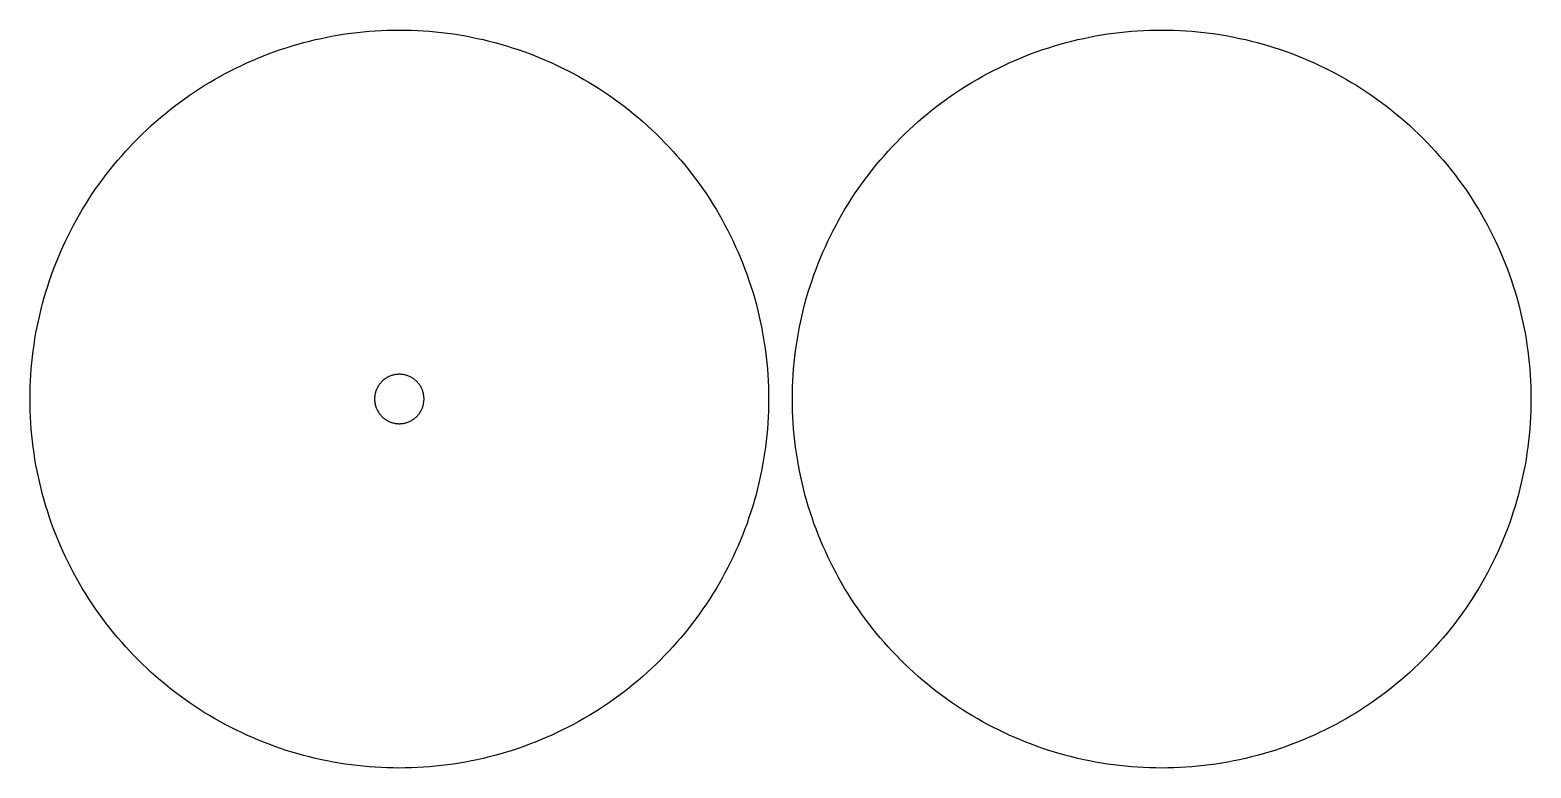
# Model space of a CAD drawing. Header units: millimetres. Extents: x 0 to 411, y 14 to 280.
# Drawn here: x 0 to 252, y 14.5 to 138.5 of the extents above; entities that cross this region are included whole.
import ezdxf

# ---------------------------------------------------------------- set-up
doc = ezdxf.new("R2010")
doc.units = ezdxf.units.MM
doc.layers.add('CUT', color=1, linetype='Continuous')

msp = doc.modelspace()

# ---------------------------------------------------------------- linework, layer by layer
at = {"layer": 'CUT'}
for points in [[(123.99, 75.48), (123.97, 74.46), (123.93, 73.45), (123.87, 72.44), (123.79, 71.43), (123.7, 70.41), (123.59, 69.41), (123.47, 68.4), (123.33, 67.39), (123.17, 66.39), (123, 65.39), (122.81, 64.4), (122.6, 63.4), (122.38, 62.41), (122.14, 61.43), (121.89, 60.44), (121.62, 59.47), (121.33, 58.49), (121.03, 57.53), (120.71, 56.56), (120.38, 55.6), (120.03, 54.65), (119.66, 53.71), (119.28, 52.77), (118.88, 51.83), (118.47, 50.9), (118.05, 49.98), (117.61, 49.07), (117.15, 48.16), (116.68, 47.27), (116.19, 46.37), (115.69, 45.49), (115.18, 44.62), (114.65, 43.75), (114.11, 42.89), (113.55, 42.05), (112.98, 41.21), (112.4, 40.38), (111.8, 39.56), (111.19, 38.75), (110.56, 37.95), (109.93, 37.16), (109.28, 36.38), (108.61, 35.61), (107.94, 34.86), (107.25, 34.11), (106.55, 33.37), (105.84, 32.65), (105.12, 31.94), (104.38, 31.24), (103.64, 30.55), (102.88, 29.88), (102.11, 29.22), (101.33, 28.57), (100.54, 27.93), (99.74, 27.3), (98.93, 26.69), (98.11, 26.1), (97.28, 25.51), (96.45, 24.94), (95.6, 24.38), (94.74, 23.84), (93.87, 23.31), (93, 22.8), (92.12, 22.3), (91.23, 21.81), (90.33, 21.34), (89.42, 20.89), (88.51, 20.44), (87.59, 20.02), (86.66, 19.61), (85.73, 19.21), (84.79, 18.83), (83.84, 18.47), (82.89, 18.12), (81.93, 17.78), (80.97, 17.46), (80, 17.16), (79.02, 16.87), (78.05, 16.6), (77.06, 16.35), (76.08, 16.11), (75.09, 15.89), (74.1, 15.68), (73.1, 15.49), (72.1, 15.32), (71.1, 15.16), (70.09, 15.02), (69.09, 14.9), (68.08, 14.79), (67.07, 14.7), (66.05, 14.62), (65.04, 14.57), (64.03, 14.52), (63.01, 14.5), (62, 14.49), (60.99, 14.5), (59.97, 14.52), (58.96, 14.57), (57.95, 14.62), (56.93, 14.7), (55.92, 14.79), (54.91, 14.9), (53.91, 15.02), (52.9, 15.16), (51.9, 15.32), (50.9, 15.49), (49.9, 15.68), (48.91, 15.89), (47.92, 16.11), (46.94, 16.35), (45.95, 16.6), (44.98, 16.87), (44, 17.16), (43.03, 17.46), (42.07, 17.78), (41.11, 18.12), (40.16, 18.47), (39.21, 18.83), (38.27, 19.21), (37.34, 19.61), (36.41, 20.02), (35.49, 20.44), (34.58, 20.89), (33.67, 21.34), (32.77, 21.81), (31.88, 22.3), (31, 22.8), (30.13, 23.31), (29.26, 23.84), (28.4, 24.38), (27.55, 24.94), (26.72, 25.51), (25.89, 26.1), (25.07, 26.69), (24.26, 27.3), (23.46, 27.93), (22.67, 28.57), (21.89, 29.22), (21.12, 29.88), (20.36, 30.55), (19.62, 31.24), (18.88, 31.94), (18.16, 32.65), (17.45, 33.37), (16.75, 34.11), (16.06, 34.86), (15.39, 35.61), (14.72, 36.38), (14.07, 37.16), (13.44, 37.95), (12.81, 38.75), (12.2, 39.56), (11.6, 40.38), (11.02, 41.21), (10.45, 42.05), (9.89, 42.89), (9.35, 43.75), (8.82, 44.62), (8.31, 45.49), (7.81, 46.37), (7.32, 47.27), (6.85, 48.16), (6.39, 49.07), (5.95, 49.98), (5.53, 50.9), (5.12, 51.83), (4.72, 52.77), (4.34, 53.71), (3.97, 54.65), (3.62, 55.6), (3.29, 56.56), (2.97, 57.53), (2.67, 58.49), (2.38, 59.47), (2.11, 60.44), (1.86, 61.43), (1.62, 62.41), (1.4, 63.4), (1.19, 64.4), (1, 65.39), (0.83, 66.39), (0.67, 67.39), (0.53, 68.4), (0.41, 69.41), (0.3, 70.41), (0.21, 71.43), (0.13, 72.44), (0.07, 73.45), (0.03, 74.46), (0.01, 75.48), (0, 76.49), (0.01, 77.51), (0.03, 78.52), (0.07, 79.53), (0.13, 80.55), (0.21, 81.56), (0.3, 82.57), (0.41, 83.58), (0.53, 84.58), (0.67, 85.59), (0.83, 86.59), (1, 87.59), (1.19, 88.59), (1.4, 89.58), (1.62, 90.57), (1.86, 91.56), (2.11, 92.54), (2.38, 93.52), (2.67, 94.49), (2.97, 95.46), (3.29, 96.42), (3.62, 97.38), (3.97, 98.33), (4.34, 99.28), (4.72, 100.22), (5.12, 101.15), (5.53, 102.08), (5.95, 103), (6.39, 103.91), (6.85, 104.82), (7.32, 105.72), (7.81, 106.61), (8.31, 107.49), (8.82, 108.37), (9.35, 109.23), (9.89, 110.09), (10.45, 110.94), (11.02, 111.78), (11.6, 112.61), (12.2, 113.43), (12.81, 114.23), (13.44, 115.03), (14.07, 115.82), (14.72, 116.6), (15.39, 117.37), (16.06, 118.13), (16.75, 118.87), (17.45, 119.61), (18.16, 120.33), (18.88, 121.04), (19.62, 121.74), (20.36, 122.43), (21.12, 123.11), (21.89, 123.77), (22.67, 124.42), (23.46, 125.06), (24.26, 125.68), (25.07, 126.29), (25.89, 126.89), (26.72, 127.47), (27.55, 128.04), (28.4, 128.6), (29.26, 129.14), (30.13, 129.67), (31, 130.19), (31.88, 130.69), (32.77, 131.17), (33.67, 131.64), (34.58, 132.1), (35.49, 132.54), (36.41, 132.97), (37.34, 133.38), (38.27, 133.77), (39.21, 134.15), (40.16, 134.52), (41.11, 134.87), (42.07, 135.2), (43.03, 135.52), (44, 135.82), (44.98, 136.11), (45.95, 136.38), (46.94, 136.63), (47.92, 136.87), (48.91, 137.09), (49.9, 137.3), (50.9, 137.49), (51.9, 137.66), (52.9, 137.82), (53.91, 137.96), (54.91, 138.09), (55.92, 138.19), (56.93, 138.28), (57.95, 138.36), (58.96, 138.42), (59.97, 138.46), (60.99, 138.48), (62, 138.49), (63.01, 138.48), (64.03, 138.46), (65.04, 138.42), (66.05, 138.36), (67.07, 138.28), (68.08, 138.19), (69.09, 138.09), (70.09, 137.96), (71.1, 137.82), (72.1, 137.66), (73.1, 137.49), (74.1, 137.3), (75.09, 137.09), (76.08, 136.87), (77.06, 136.63), (78.05, 136.38), (79.02, 136.11), (80, 135.82), (80.97, 135.52), (81.93, 135.2), (82.89, 134.87), (83.84, 134.52), (84.79, 134.15), (85.73, 133.77), (86.66, 133.38), (87.59, 132.97), (88.51, 132.54), (89.42, 132.1), (90.33, 131.64), (91.23, 131.17), (92.12, 130.69), (93, 130.19), (93.87, 129.67), (94.74, 129.14), (95.6, 128.6), (96.45, 128.04), (97.28, 127.47), (98.11, 126.89), (98.93, 126.29), (99.74, 125.68), (100.54, 125.06), (101.33, 124.42), (102.11, 123.77), (102.88, 123.11), (103.64, 122.43), (104.38, 121.74), (105.12, 121.04), (105.84, 120.33), (106.55, 119.61), (107.25, 118.87), (107.94, 118.13), (108.61, 117.37), (109.28, 116.6), (109.93, 115.82), (110.56, 115.03), (111.19, 114.23), (111.8, 113.43), (112.4, 112.61), (112.98, 111.78), (113.55, 110.94), (114.11, 110.09), (114.65, 109.23), (115.18, 108.37), (115.69, 107.49), (116.19, 106.61), (116.68, 105.72), (117.15, 104.82), (117.61, 103.91), (118.05, 103), (118.47, 102.08), (118.88, 101.15), (119.28, 100.22), (119.66, 99.28), (120.03, 98.33), (120.38, 97.38), (120.71, 96.42), (121.03, 95.46), (121.33, 94.49), (121.62, 93.52), (121.89, 92.54), (122.14, 91.56), (122.38, 90.57), (122.6, 89.58), (122.81, 88.59), (123, 87.59), (123.17, 86.59), (123.33, 85.59), (123.47, 84.58), (123.59, 83.58), (123.7, 82.57), (123.79, 81.56), (123.87, 80.55), (123.93, 79.53), (123.97, 78.52), (123.99, 77.51), (124, 76.49), (123.99, 75.48)], [(252, 76.49), (251.99, 75.48), (251.97, 74.46), (251.93, 73.45), (251.87, 72.44), (251.79, 71.43), (251.7, 70.41), (251.59, 69.41), (251.47, 68.4), (251.33, 67.39), (251.17, 66.39), (251, 65.39), (250.81, 64.4), (250.6, 63.4), (250.38, 62.41), (250.14, 61.43), (249.89, 60.44), (249.62, 59.47), (249.33, 58.49), (249.03, 57.53), (248.71, 56.56), (248.38, 55.6), (248.03, 54.65), (247.66, 53.71), (247.28, 52.77), (246.88, 51.83), (246.47, 50.9), (246.05, 49.98), (245.61, 49.07), (245.15, 48.16), (244.68, 47.27), (244.19, 46.37), (243.69, 45.49), (243.18, 44.62), (242.65, 43.75), (242.11, 42.89), (241.55, 42.05), (240.98, 41.21), (240.4, 40.38), (239.8, 39.56), (239.19, 38.75), (238.56, 37.95), (237.93, 37.16), (237.28, 36.38), (236.61, 35.61), (235.94, 34.86), (235.25, 34.11), (234.55, 33.37), (233.84, 32.65), (233.12, 31.94), (232.38, 31.24), (231.64, 30.55), (230.88, 29.88), (230.11, 29.22), (229.33, 28.57), (228.54, 27.93), (227.74, 27.3), (226.93, 26.69), (226.11, 26.1), (225.28, 25.51), (224.45, 24.94), (223.6, 24.38), (222.74, 23.84), (221.87, 23.31), (221, 22.8), (220.12, 22.3), (219.23, 21.81), (218.33, 21.34), (217.42, 20.89), (216.51, 20.44), (215.59, 20.02), (214.66, 19.61), (213.73, 19.21), (212.79, 18.83), (211.84, 18.47), (210.89, 18.12), (209.93, 17.78), (208.97, 17.46), (208, 17.16), (207.02, 16.87), (206.05, 16.6), (205.06, 16.35), (204.08, 16.11), (203.09, 15.89), (202.1, 15.68), (201.1, 15.49), (200.1, 15.32), (199.1, 15.16), (198.09, 15.02), (197.09, 14.9), (196.08, 14.79), (195.07, 14.7), (194.05, 14.62), (193.04, 14.57), (192.03, 14.52), (191.01, 14.5), (190, 14.49), (188.99, 14.5), (187.97, 14.52), (186.96, 14.57), (185.95, 14.62), (184.93, 14.7), (183.92, 14.79), (182.91, 14.9), (181.91, 15.02), (180.9, 15.16), (179.9, 15.32), (178.9, 15.49), (177.9, 15.68), (176.91, 15.89), (175.92, 16.11), (174.94, 16.35), (173.95, 16.6), (172.98, 16.87), (172, 17.16), (171.03, 17.46), (170.07, 17.78), (169.11, 18.12), (168.16, 18.47), (167.21, 18.83), (166.27, 19.21), (165.34, 19.61), (164.41, 20.02), (163.49, 20.44), (162.58, 20.89), (161.67, 21.34), (160.77, 21.81), (159.88, 22.3), (159, 22.8), (158.13, 23.31), (157.26, 23.84), (156.4, 24.38), (155.55, 24.94), (154.72, 25.51), (153.89, 26.1), (153.07, 26.69), (152.26, 27.3), (151.46, 27.93), (150.67, 28.57), (149.89, 29.22), (149.12, 29.88), (148.36, 30.55), (147.62, 31.24), (146.88, 31.94), (146.16, 32.65), (145.45, 33.37), (144.75, 34.11), (144.06, 34.86), (143.39, 35.61), (142.72, 36.38), (142.07, 37.16), (141.44, 37.95), (140.81, 38.75), (140.2, 39.56), (139.6, 40.38), (139.02, 41.21), (138.45, 42.05), (137.89, 42.89), (137.35, 43.75), (136.82, 44.62), (136.31, 45.49), (135.81, 46.37), (135.32, 47.27), (134.85, 48.16), (134.39, 49.07), (133.95, 49.98), (133.53, 50.9), (133.12, 51.83), (132.72, 52.77), (132.34, 53.71), (131.97, 54.65), (131.62, 55.6), (131.29, 56.56), (130.97, 57.53), (130.67, 58.49), (130.38, 59.47), (130.11, 60.44), (129.86, 61.43), (129.62, 62.41), (129.4, 63.4), (129.19, 64.4), (129, 65.39), (128.83, 66.39), (128.67, 67.39), (128.53, 68.4), (128.41, 69.41), (128.3, 70.41), (128.21, 71.43), (128.13, 72.44), (128.07, 73.45), (128.03, 74.46), (128.01, 75.48), (128, 76.49), (128.01, 77.51), (128.03, 78.52), (128.07, 79.53), (128.13, 80.55), (128.21, 81.56), (128.3, 82.57), (128.41, 83.58), (128.53, 84.58), (128.67, 85.59), (128.83, 86.59), (129, 87.59), (129.19, 88.59), (129.4, 89.58), (129.62, 90.57), (129.86, 91.56), (130.11, 92.54), (130.38, 93.52), (130.67, 94.49), (130.97, 95.46), (131.29, 96.42), (131.62, 97.38), (131.97, 98.33), (132.34, 99.28), (132.72, 100.22), (133.12, 101.15), (133.53, 102.08), (133.95, 103), (134.39, 103.91), (134.85, 104.82), (135.32, 105.72), (135.81, 106.61), (136.31, 107.49), (136.82, 108.37), (137.35, 109.23), (137.89, 110.09), (138.45, 110.94), (139.02, 111.78), (139.6, 112.61), (140.2, 113.43), (140.81, 114.23), (141.44, 115.03), (142.07, 115.82), (142.72, 116.6), (143.39, 117.37), (144.06, 118.13), (144.75, 118.87), (145.45, 119.61), (146.16, 120.33), (146.88, 121.04), (147.62, 121.74), (148.36, 122.43), (149.12, 123.11), (149.89, 123.77), (150.67, 124.42), (151.46, 125.06), (152.26, 125.68), (153.07, 126.29), (153.89, 126.89), (154.72, 127.47), (155.55, 128.04), (156.4, 128.6), (157.26, 129.14), (158.13, 129.67), (159, 130.19), (159.88, 130.69), (160.77, 131.17), (161.67, 131.64), (162.58, 132.1), (163.49, 132.54), (164.41, 132.97), (165.34, 133.38), (166.27, 133.77), (167.21, 134.15), (168.16, 134.52), (169.11, 134.87), (170.07, 135.2), (171.03, 135.52), (172, 135.82), (172.98, 136.11), (173.95, 136.38), (174.94, 136.63), (175.92, 136.87), (176.91, 137.09), (177.9, 137.3), (178.9, 137.49), (179.9, 137.66), (180.9, 137.82), (181.91, 137.96), (182.91, 138.09), (183.92, 138.19), (184.93, 138.28), (185.95, 138.36), (186.96, 138.42), (187.97, 138.46), (188.99, 138.48), (190, 138.49), (191.01, 138.48), (192.03, 138.46), (193.04, 138.42), (194.05, 138.36), (195.07, 138.28), (196.08, 138.19), (197.09, 138.09), (198.09, 137.96), (199.1, 137.82), (200.1, 137.66), (201.1, 137.49), (202.1, 137.3), (203.09, 137.09), (204.08, 136.87), (205.06, 136.63), (206.05, 136.38), (207.02, 136.11), (208, 135.82), (208.97, 135.52), (209.93, 135.2), (210.89, 134.87), (211.84, 134.52), (212.79, 134.15), (213.73, 133.77), (214.66, 133.38), (215.59, 132.97), (216.51, 132.54), (217.42, 132.1), (218.33, 131.64), (219.23, 131.17), (220.12, 130.69), (221, 130.19), (221.87, 129.67), (222.74, 129.14), (223.6, 128.6), (224.45, 128.04), (225.28, 127.47), (226.11, 126.89), (226.93, 126.29), (227.74, 125.68), (228.54, 125.06), (229.33, 124.42), (230.11, 123.77), (230.88, 123.11), (231.64, 122.43), (232.38, 121.74), (233.12, 121.04), (233.84, 120.33), (234.55, 119.61), (235.25, 118.87), (235.94, 118.13), (236.61, 117.37), (237.28, 116.6), (237.93, 115.82), (238.56, 115.03), (239.19, 114.23), (239.8, 113.43), (240.4, 112.61), (240.98, 111.78), (241.55, 110.94), (242.11, 110.09), (242.65, 109.23), (243.18, 108.37), (243.69, 107.49), (244.19, 106.61), (244.68, 105.72), (245.15, 104.82), (245.61, 103.91), (246.05, 103), (246.47, 102.08), (246.88, 101.15), (247.28, 100.22), (247.66, 99.28), (248.03, 98.33), (248.38, 97.38), (248.71, 96.42), (249.03, 95.46), (249.33, 94.49), (249.62, 93.52), (249.89, 92.54), (250.14, 91.56), (250.38, 90.57), (250.6, 89.58), (250.81, 88.59), (251, 87.59), (251.17, 86.59), (251.33, 85.59), (251.47, 84.58), (251.59, 83.58), (251.7, 82.57), (251.79, 81.56), (251.87, 80.55), (251.93, 79.53), (251.97, 78.52), (251.99, 77.51), (252, 76.49)], [(66.15, 76.63), (66.14, 76.76), (66.13, 76.9), (66.11, 77.03), (66.09, 77.17), (66.07, 77.3), (66.04, 77.43), (66.01, 77.57), (65.97, 77.7), (65.93, 77.83), (65.88, 77.95), (65.83, 78.08), (65.78, 78.2), (65.72, 78.33), (65.66, 78.45), (65.59, 78.57), (65.52, 78.68), (65.45, 78.8), (65.37, 78.91), (65.29, 79.02), (65.21, 79.12), (65.12, 79.23), (65.03, 79.33), (64.93, 79.43), (64.84, 79.52), (64.74, 79.61), (64.63, 79.7), (64.53, 79.78), (64.42, 79.87), (64.31, 79.94), (64.19, 80.02), (64.08, 80.09), (63.96, 80.15), (63.84, 80.21), (63.71, 80.27), (63.59, 80.33), (63.46, 80.38), (63.33, 80.42), (63.2, 80.46), (63.07, 80.5), (62.94, 80.53), (62.81, 80.56), (62.68, 80.59), (62.54, 80.61), (62.41, 80.62), (62.27, 80.63), (62.14, 80.64), (62, 80.64), (61.86, 80.64), (61.73, 80.63), (61.59, 80.62), (61.46, 80.61), (61.32, 80.59), (61.19, 80.56), (61.06, 80.53), (60.93, 80.5), (60.8, 80.46), (60.67, 80.42), (60.54, 80.38), (60.41, 80.33), (60.29, 80.27), (60.16, 80.21), (60.04, 80.15), (59.92, 80.09), (59.81, 80.02), (59.69, 79.94), (59.58, 79.87), (59.47, 79.78), (59.37, 79.7), (59.26, 79.61), (59.16, 79.52), (59.07, 79.43), (58.97, 79.33), (58.88, 79.23), (58.79, 79.12), (58.71, 79.02), (58.63, 78.91), (58.55, 78.8), (58.48, 78.68), (58.41, 78.57), (58.34, 78.45), (58.28, 78.33), (58.22, 78.2), (58.17, 78.08), (58.12, 77.95), (58.07, 77.83), (58.03, 77.7), (57.99, 77.57), (57.96, 77.43), (57.93, 77.3), (57.91, 77.17), (57.89, 77.03), (57.87, 76.9), (57.86, 76.76), (57.85, 76.63), (57.85, 76.49), (57.85, 76.36), (57.86, 76.22), (57.87, 76.08), (57.89, 75.95), (57.91, 75.82), (57.93, 75.68), (57.96, 75.55), (57.99, 75.42), (58.03, 75.29), (58.07, 75.16), (58.12, 75.03), (58.17, 74.9), (58.22, 74.78), (58.28, 74.66), (58.34, 74.54), (58.41, 74.42), (58.48, 74.3), (58.55, 74.19), (58.63, 74.07), (58.71, 73.97), (58.79, 73.86), (58.88, 73.76), (58.97, 73.65), (59.07, 73.56), (59.16, 73.46), (59.26, 73.37), (59.37, 73.28), (59.47, 73.2), (59.58, 73.12), (59.69, 73.04), (59.81, 72.97), (59.92, 72.9), (60.04, 72.83), (60.16, 72.77), (60.29, 72.71), (60.41, 72.66), (60.54, 72.61), (60.67, 72.56), (60.8, 72.52), (60.93, 72.48), (61.06, 72.45), (61.19, 72.42), (61.32, 72.4), (61.46, 72.38), (61.59, 72.36), (61.73, 72.35), (61.86, 72.34), (62, 72.34), (62.14, 72.34), (62.27, 72.35), (62.41, 72.36), (62.54, 72.38), (62.68, 72.4), (62.81, 72.42), (62.94, 72.45), (63.07, 72.48), (63.2, 72.52), (63.33, 72.56), (63.46, 72.61), (63.59, 72.66), (63.71, 72.71), (63.84, 72.77), (63.96, 72.83), (64.08, 72.9), (64.19, 72.97), (64.31, 73.04), (64.42, 73.12), (64.53, 73.2), (64.63, 73.28), (64.74, 73.37), (64.84, 73.46), (64.93, 73.56), (65.03, 73.65), (65.12, 73.76), (65.21, 73.86), (65.29, 73.97), (65.37, 74.07), (65.45, 74.19), (65.52, 74.3), (65.59, 74.42), (65.66, 74.54), (65.72, 74.66), (65.78, 74.78), (65.83, 74.9), (65.88, 75.03), (65.93, 75.16), (65.97, 75.29), (66.01, 75.42), (66.04, 75.55), (66.07, 75.68), (66.09, 75.82), (66.11, 75.95), (66.13, 76.08), (66.14, 76.22), (66.15, 76.36), (66.15, 76.49), (66.15, 76.63)]]:
    msp.add_lwpolyline(points, close=True, dxfattribs=at)

doc.saveas('drawing.dxf')
